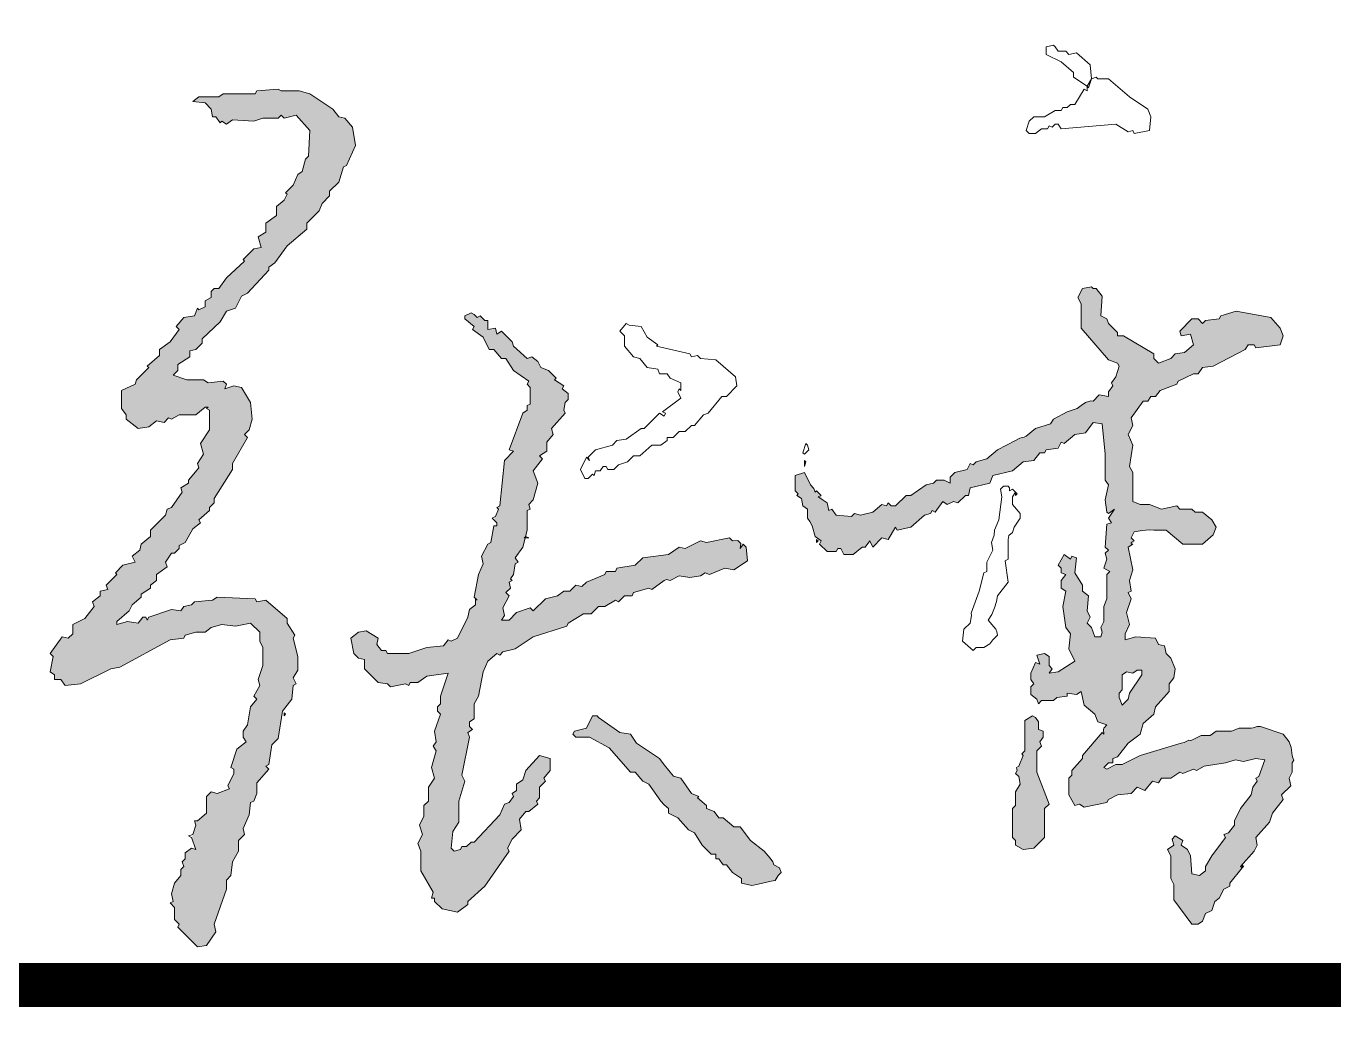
# Model space of a CAD drawing. Extents: x 27938 to 725830, y -209821 to 1628073.
# Drawn here: x 300717 to 301238, y 801156 to 801555 of the extents above; entities that cross this region are included whole.
import ezdxf
from ezdxf.xclip import XClip

# ---------------------------------------------------------------- set-up
doc = ezdxf.new("R2010")
doc.units = 0
doc.header["$LTSCALE"] = 1000
doc.header["$MEASUREMENT"] = 0
doc.header["$XCLIPFRAME"] = 0
doc.linetypes.add('DOTE', pattern=[2.42, 2, -0.2, 0.02, -0.2])
doc.layers.add('DOTE', color=19, linetype='DOTE', lineweight=9)
doc.layers.add('签名', color=7, linetype='Continuous', lineweight=18)
doc.layers.add('图框', color=140, linetype='Continuous')

# ---------------------------------------------------------------- blocks, each defined once
blk = doc.blocks.new('A$C74D73064')
at = {"layer": 'DOTE', "color": 5}
blk.add_line((54880.04, 93136.92), (54880.04, 8148.88), dxfattribs=at)
blk = doc.blocks.new('A$C4D993397')
at = {"layer": '签名'}
h = blk.add_hatch(color=2, dxfattribs=at)
h.dxf.hatch_style = 1
h.paths.add_polyline_path([(40560.49, -25262.57), (40565.93, -25261.96), (40566.54, -25260.75), (40570.77, -25259.54), (40574.4, -25259.54), (40576.82, -25257.73), (40581.05, -25256.52), (40586.5, -25257.12), (40592.54, -25255.91), (40596.17, -25259.54), (40596.17, -25263.17), (40597.38, -25265.59), (40597.38, -25272.85), (40595.57, -25278.29), (40596.17, -25280.71), (40593.75, -25284.95), (40594.96, -25286.15), (40592.54, -25289.18), (40591.33, -25296.44), (40589.52, -25298.86), (40589.52, -25301.27), (40590.73, -25303.09), (40587.1, -25306.11), (40584.68, -25313.37), (40585.89, -25313.98), (40585.89, -25315.79), (40583.47, -25320.63), (40584.08, -25321.84), (40579.24, -25323.65), (40576.82, -25323.05), (40575, -25324.86), (40575, -25331.51), (40570.43, -25335.33), (40570.77, -25336.35), (40569.06, -25341.48), (40570.77, -25346.03), (40568.96, -25345.43), (40566.54, -25347.24), (40566.54, -25349.66), (40565.33, -25350.87), (40565.93, -25352.68), (40564.72, -25353.89), (40564.72, -25356.31), (40562.3, -25359.34), (40561.09, -25363.57), (40561.7, -25366.59), (40560.49, -25367.2), (40562.3, -25369.01), (40562.3, -25373.85), (40564.12, -25375.67), (40563.51, -25376.87), (40571.38, -25384.74), (40575, -25384.13), (40578.63, -25378.69), (40578.03, -25375.67), (40582.87, -25361.75), (40582.87, -25358.13), (40584.68, -25356.31), (40585.29, -25350.87), (40587.71, -25346.63), (40587.71, -25342.4), (40590.12, -25339.98), (40589.52, -25337.56), (40591.94, -25332.12), (40592.54, -25327.28), (40593.75, -25326.68), (40594.96, -25323.65), (40594.96, -25319.42), (40599.8, -25313.98), (40598.59, -25312.77), (40599.8, -25312.16), (40601.01, -25304.3), (40603.43, -25301.88), (40605.24, -25290.99), (40608.87, -25286.15), (40609.48, -25280.71), (40610.69, -25280.11), (40609.48, -25277.69), (40611.29, -25274.66), (40611.29, -25269.22), (40609.48, -25261.96), (40610.08, -25260.75), (40607.06, -25255.91), (40607.06, -25254.1), (40598.59, -25246.84), (40594.96, -25247.45), (40594.36, -25246.24), (40579.24, -25245.63), (40577.42, -25246.84), (40570.17, -25247.45), (40568.96, -25248.66), (40565.93, -25249.26), (40564.72, -25251.08), (40561.09, -25250.47), (40552.02, -25253.5), (40551.42, -25254.71), (40550.81, -25253.5), (40549.6, -25253.5), (40547.79, -25255.91), (40543.55, -25255.31), (40539.32, -25256.52), (40539.32, -25255.31), (40544.16, -25251.08), (40545.37, -25248.66), (40549, -25245.63), (40549, -25244.42), (40552.63, -25242), (40552.63, -25240.79), (40555.05, -25238.98), (40555.05, -25236.56), (40559.28, -25233.54), (40558.67, -25231.72), (40561.09, -25228.09), (40562.3, -25228.09), (40564.12, -25226.28), (40564.12, -25225.07), (40566.54, -25223.86), (40569.56, -25218.42), (40572.59, -25216), (40571.98, -25214.79), (40576.21, -25211.16), (40576.21, -25209.95), (40578.03, -25208.14), (40578.03, -25206.32), (40585.29, -25194.83), (40585.29, -25192.41), (40591.33, -25182.13), (40590.12, -25180.92), (40591.94, -25179.11), (40593.15, -25174.87), (40592.54, -25168.22), (40588.91, -25162.17), (40585.89, -25161.57), (40582.26, -25162.78), (40582.87, -25160.96), (40581.66, -25159.75), (40575.61, -25160.36), (40573.79, -25159.15), (40567.14, -25159.15), (40561.7, -25157.33), (40563.51, -25155.52), (40563.51, -25153.1), (40568.35, -25150.07), (40568.35, -25147.66), (40570.77, -25147.05), (40573.19, -25144.63), (40573.19, -25142.82), (40580.45, -25136.16), (40582.87, -25131.93), (40586.5, -25130.72), (40588.91, -25125.88), (40591.33, -25124.67), (40599.8, -25115.6), (40599.8, -25114.39), (40602.22, -25112.58), (40607.06, -25105.92), (40614.92, -25099.27), (40614.92, -25096.85), (40619.76, -25092.01), (40620.97, -25088.99), (40623.99, -25085.97), (40623.99, -25084.15), (40627.62, -25080.52), (40629.44, -25074.47), (40630.65, -25073.87), (40634.27, -25066.01), (40633.07, -25058.75), (40630.04, -25055.12), (40627.62, -25054.52), (40625.2, -25051.49), (40616.13, -25045.44), (40611.9, -25044.23), (40604.64, -25044.23), (40603.43, -25043.63), (40594.96, -25044.23), (40594.36, -25045.44), (40581.66, -25045.44), (40579.84, -25046.65), (40571.98, -25046.65), (40569.56, -25048.47), (40574.4, -25049.07), (40576.82, -25051.49), (40577.42, -25054.52), (40578.63, -25054.52), (40580.45, -25056.94), (40581.05, -25056.33), (40582.87, -25057.54), (40585.29, -25055.73), (40593.75, -25056.33), (40597.38, -25055.12), (40603.43, -25055.12), (40604.64, -25053.91), (40605.85, -25055.12), (40610.69, -25053.91), (40616.13, -25059.96), (40615.53, -25070.24), (40614.32, -25071.45), (40613.11, -25076.29), (40611.29, -25077.5), (40609.48, -25081.73), (40606.45, -25084.76), (40607.06, -25085.36), (40605.85, -25087.78), (40602.83, -25090.2), (40602.83, -25093.83), (40598.59, -25096.85), (40598.59, -25100.48), (40595.57, -25102.3), (40596.78, -25106.53), (40593.75, -25107.13), (40589.52, -25111.37), (40590.12, -25111.97), (40582.87, -25118.63), (40579.84, -25122.86), (40578.03, -25122.86), (40576.82, -25124.07), (40576.82, -25126.49), (40574.4, -25127.7), (40574.4, -25130.12), (40570.92, -25131.86), (40570.17, -25133.75), (40565.93, -25134.35), (40562.91, -25137.98), (40564.12, -25139.19), (40560.49, -25144.03), (40556.26, -25147.05), (40556.26, -25149.47), (40551.42, -25153.7), (40552.02, -25154.31), (40547.18, -25159.15), (40546.58, -25160.96), (40541.14, -25163.38), (40541.14, -25170.64), (40542.95, -25173.06), (40542.95, -25174.87), (40547.79, -25178.5), (40552.02, -25177.9), (40555.05, -25175.48), (40558.07, -25176.08), (40559.88, -25174.27), (40561.09, -25174.87), (40564.12, -25173.06), (40570.77, -25173.06), (40574.4, -25170.03), (40575.61, -25170.03), (40575, -25170.64), (40576.21, -25171.24), (40576.21, -25179.11), (40572.59, -25184.55), (40573.79, -25188.78), (40571.38, -25192.41), (40571.98, -25194.23), (40567.75, -25199.06), (40567.75, -25200.27), (40564.72, -25202.09), (40565.33, -25203.9), (40561.09, -25209.95), (40559.28, -25210.55), (40558.67, -25212.97), (40552.63, -25219.02), (40552.63, -25221.44), (40549, -25224.47), (40548.39, -25226.88), (40545.37, -25229.3), (40546.58, -25231.72), (40541.74, -25232.93), (40538.72, -25235.96), (40539.32, -25236.56), (40535.09, -25240.79), (40535.69, -25242.61), (40532.67, -25243.21), (40532.67, -25245.03), (40529.64, -25247.45), (40530.25, -25249.26), (40526.62, -25254.1), (40521.78, -25256.52), (40521.78, -25260.15), (40519.97, -25261.96), (40517.55, -25261.36), (40512.71, -25268.01), (40513.92, -25269.22), (40512.71, -25275.27), (40514.52, -25276.48), (40514.52, -25278.29), (40516.94, -25278.29), (40518.76, -25280.71), (40524.81, -25280.11), (40536.9, -25274.06), (40540.53, -25273.45)])
h = blk.add_hatch(color=2, dxfattribs=at)
h.dxf.hatch_style = 1
h.paths.add_polyline_path([(40950.82, -25165.8), (40952.63, -25165.8), (40954.45, -25163.38), (40961.1, -25160.96), (40961.7, -25159.75), (40967.75, -25156.73), (40969.57, -25156.73), (40971.38, -25154.31), (40975.61, -25153.7), (40988.31, -25147.05), (40989.52, -25145.24), (40991.94, -25145.24), (40992.55, -25146.45), (41002.22, -25145.24), (41003.43, -25141.61), (41002.22, -25138.58), (40998.6, -25134.35), (40984.69, -25131.93), (40978.64, -25133.75), (40978.03, -25134.95), (40972.59, -25135.56), (40971.38, -25136.77), (40969.57, -25134.95), (40967.15, -25134.95), (40962.31, -25139.79), (40962.91, -25141.61), (40966.54, -25141), (40967.75, -25145.24), (40964.12, -25148.26), (40960.49, -25148.87), (40958.68, -25150.68), (40953.84, -25152.49), (40952.03, -25150.68), (40952.03, -25148.87), (40939.93, -25141.61), (40937.51, -25141.61), (40937.51, -25140.4), (40933.88, -25136.77), (40933.28, -25134.95), (40930.86, -25133.75), (40931.46, -25125.88), (40929.04, -25122.86), (40927.83, -25122.86), (40927.23, -25122.25), (40923.6, -25122.86), (40921.79, -25126.49), (40923, -25128.91), (40923, -25138.58), (40933.88, -25151.28), (40937.51, -25152.49), (40938.12, -25153.7), (40936.91, -25157.94), (40935.09, -25160.36), (40935.7, -25161.57), (40933.88, -25163.99), (40933.88, -25165.8), (40930.25, -25165.19), (40927.83, -25167.61), (40926.85, -25167.54), (40924.81, -25168.22), (40923, -25169.43), (40921.41, -25170.53), (40917.55, -25171.85), (40912.11, -25174.87), (40910.9, -25176.69), (40904.85, -25178.5), (40901.22, -25181.52), (40900.34, -25181.92), (40898.7, -25182.39), (40896.99, -25183.34), (40889.73, -25186.97), (40885.5, -25190.6), (40881.26, -25191.81), (40880.05, -25193.02), (40878.85, -25192.41), (40877.64, -25194.83), (40872.8, -25196.04), (40870.98, -25197.85), (40870.98, -25200.27), (40868.56, -25199.06), (40865.54, -25199.06), (40864.33, -25200.27), (40861.31, -25200.88), (40855.26, -25205.11), (40853.44, -25205.11), (40849.21, -25209.35), (40847.4, -25209.35), (40846.19, -25208.14), (40845.58, -25209.35), (40843.77, -25208.74), (40840.14, -25211.76), (40835.3, -25212.97), (40832.88, -25212.37), (40831.67, -25213.58), (40825.62, -25212.97), (40823.81, -25210.55), (40822.6, -25211.16), (40821.99, -25208.14), (40819.8, -25206.2), (40819.57, -25205.11), (40817.76, -25203.3), (40817.16, -25203.9), (40816.64, -25202.35), (40815.34, -25200.88), (40812.92, -25196.04), (40809.29, -25197.25), (40809.29, -25203.3), (40810.5, -25204.51), (40809.9, -25205.11), (40811.71, -25206.32), (40812.32, -25209.35), (40814.13, -25210.55), (40814.13, -25214.18), (40815.22, -25215.8), (40815.95, -25217.21), (40817.16, -25221.44), (40819.57, -25223.26), (40818.97, -25224.47), (40821.99, -25227.49), (40825.62, -25227.49), (40826.23, -25226.28), (40827.44, -25226.28), (40828.65, -25228.7), (40832.28, -25228.7), (40835.9, -25225.67), (40837.11, -25225.67), (40838.93, -25223.26), (40840.14, -25225.67), (40843.77, -25222.05), (40846.19, -25222.65), (40849.21, -25217.81), (40849.81, -25219.02), (40855.26, -25217.81), (40860.7, -25212.97), (40863.12, -25212.37), (40863.73, -25211.16), (40864.93, -25211.76), (40867.96, -25207.53), (40869.77, -25208.74), (40872.19, -25207.53), (40874.01, -25208.14), (40877.03, -25205.11), (40878.24, -25205.11), (40878.85, -25202.09), (40886.71, -25200.27), (40887.92, -25197.25), (40895.78, -25195.43), (40900.01, -25191.81), (40904.25, -25191.2), (40906.67, -25188.18), (40908.48, -25188.18), (40909.09, -25186.97), (40913.92, -25186.36), (40915.13, -25183.94), (40916.34, -25184.55), (40920.58, -25180.92), (40924.81, -25180.31), (40927.83, -25176.08), (40931.46, -25176.69), (40932.67, -25188.78), (40932.67, -25199.06), (40933.88, -25200.88), (40932.67, -25206.93), (40933.28, -25211.76), (40933.88, -25212.37), (40936.3, -25210.55), (40933.88, -25214.18), (40935.09, -25216), (40933.28, -25216.6), (40932.67, -25225.67), (40933.88, -25226.88), (40932.67, -25228.09), (40933.28, -25230.51), (40932.07, -25234.14), (40934.49, -25235.35), (40933.28, -25236.56), (40933.28, -25246.24), (40932.07, -25249.26), (40932.07, -25255.31), (40930.86, -25257.73), (40931.46, -25259.54), (40930.86, -25261.36), (40928.44, -25261.36), (40927.23, -25257.73), (40925.41, -25255.91), (40926.62, -25253.5), (40925.41, -25251.08), (40926.02, -25245.03), (40923.6, -25243.21), (40923.6, -25240.79), (40920.58, -25235.96), (40921.18, -25229.91), (40919.37, -25229.3), (40918.76, -25230.51), (40916.34, -25228.7), (40913.92, -25232.93), (40915.13, -25234.14), (40915.13, -25235.96), (40916.95, -25236.56), (40915.13, -25238.98), (40915.13, -25242), (40916.95, -25243.21), (40915.74, -25249.26), (40916.95, -25257.73), (40918.76, -25260.15), (40918.16, -25266.2), (40920.58, -25271.03), (40913.92, -25275.27), (40910.29, -25275.87), (40911.5, -25274.06), (40910.29, -25272.85), (40910.29, -25269.22), (40908.48, -25268.01), (40905.46, -25268.62), (40906.67, -25272.24), (40904.85, -25271.64), (40903.04, -25275.87), (40903.04, -25278.29), (40904.25, -25280.11), (40903.04, -25281.32), (40903.04, -25284.34), (40905.46, -25286.15), (40906.06, -25287.97), (40907.27, -25286.76), (40912.11, -25286.76), (40913.32, -25285.55), (40917.55, -25284.95), (40917.55, -25283.74), (40921.18, -25284.34), (40923, -25283.13), (40924.21, -25288.57), (40928.44, -25292.2), (40929.65, -25295.23), (40933.28, -25296.44), (40932.07, -25297.65), (40931.94, -25298.3), (40931.4, -25299.53), (40931.46, -25299.46), (40932.07, -25300.07), (40931.4, -25299.53), (40923.6, -25308.53), (40923.6, -25309.74), (40919.37, -25314.58), (40919.37, -25316.39), (40918.16, -25317.6), (40918.16, -25324.26), (40920.58, -25328.49), (40922.39, -25327.89), (40924.21, -25329.1), (40933.28, -25327.28), (40933.88, -25326.07), (40937.51, -25324.26), (40942.95, -25323.65), (40945.37, -25321.23), (40948.4, -25322.44), (40951.42, -25318.81), (40953.84, -25319.42), (40955.05, -25317.6), (40958.68, -25317.6), (40962.31, -25315.19), (40963.52, -25315.79), (40967.75, -25313.98), (40968.96, -25314.58), (40971.98, -25312.77), (40979.85, -25311.64), (40979.85, -25311.56), (40979.92, -25311.63), (40980.45, -25311.56), (40984.45, -25310.29), (40987.71, -25310.95), (40992.55, -25309.74), (40996.18, -25310.35), (40993.76, -25317), (40992.55, -25317.6), (40993.15, -25318.81), (40991.34, -25321.23), (40990.73, -25324.26), (40986.5, -25329.7), (40984.08, -25334.54), (40984.08, -25336.35), (40981.66, -25339.38), (40979.85, -25339.98), (40980.45, -25341.19), (40975.01, -25348.45), (40972.59, -25352.68), (40972.59, -25354.5), (40970.17, -25356.31), (40967.15, -25355.71), (40966.54, -25348.45), (40965.33, -25346.03), (40962.91, -25344.22), (40963.52, -25342.4), (40960.49, -25340.59), (40959.28, -25341.8), (40959.89, -25344.22), (40957.47, -25346.03), (40958.68, -25348.45), (40958.68, -25357.52), (40959.89, -25359.94), (40959.89, -25365.99), (40967.15, -25375.67), (40969.57, -25375.67), (40971.38, -25374.46), (40972.59, -25371.43), (40975.01, -25370.22), (40976.22, -25366.59), (40978.03, -25365.38), (40979.85, -25361.75), (40982.27, -25360.55), (40982.27, -25359.34), (40987.1, -25353.29), (40986.5, -25352.68), (40991.94, -25346.63), (40993.15, -25344.22), (40992.55, -25341.19), (40997.99, -25335.14), (40999.2, -25331.51), (41003.43, -25326.07), (41002.83, -25324.26), (41006.46, -25320.63), (41005.85, -25317.6), (41007.06, -25315.19), (41007.06, -25311.56), (41007.66, -25310.4), (41007.25, -25309.47), (41007.06, -25308.53), (41006.68, -25305.45), (41005.85, -25303.09), (41003.43, -25300.07), (40994.36, -25297.04), (40993.15, -25297.04), (40991.52, -25297.63), (40990.73, -25297.65), (40985.89, -25297.65), (40982.87, -25298.86), (40976.82, -25298.86), (40974.4, -25300.67), (40970.77, -25300.67), (40967.15, -25302.48), (40966.71, -25302.6), (40965.94, -25302.48), (40964.06, -25303.46), (40962.91, -25303.69), (40946.58, -25308.53), (40939.33, -25312.16), (40936.91, -25312.16), (40933.28, -25313.98), (40932.07, -25313.37), (40933.88, -25311.56), (40935.7, -25311.56), (40935.7, -25309.74), (40937.51, -25309.14), (40941.74, -25303.69), (40946.58, -25300.07), (40947.79, -25295.83), (40952.03, -25292.2), (40952.63, -25289.18), (40958.07, -25283.13), (40958.07, -25280.11), (40959.89, -25277.69), (40960.49, -25274.06), (40958.68, -25269.83), (40956.86, -25268.01), (40956.26, -25264.99), (40953.84, -25264.38), (40952.63, -25261.96), (40944.77, -25261.36), (40940.53, -25262.57), (40940.53, -25260.15), (40942.35, -25256.52), (40941.14, -25251.68), (40942.95, -25246.24), (40941.74, -25243.82), (40942.95, -25243.21), (40942.35, -25238.98), (40943.56, -25234.75), (40941.74, -25225.67), (40943.56, -25224.47), (40944.16, -25223.26), (40942.95, -25222.05), (40944.16, -25219.63), (40947.33, -25219.05), (40950.26, -25218.82), (40952.03, -25219.02), (40956.86, -25219.02), (40963.52, -25224.47), (40971.38, -25224.47), (40975.61, -25220.84), (40976.82, -25217.81), (40975.01, -25214.79), (40971.38, -25211.76), (40968.36, -25211.76), (40967.15, -25210.55), (40962.31, -25210.55), (40961.1, -25209.35), (40955.05, -25210.55), (40950.21, -25208.74), (40946.58, -25208.74), (40943.56, -25207.53), (40943.56, -25196.04), (40942.35, -25193.62), (40943.56, -25185.15), (40941.74, -25180.92), (40943.56, -25177.29), (40942.95, -25174.27), (40947.79, -25167.61), (40949.61, -25167.61)])
h.paths.add_polyline_path([(40947.19, -25274.66), (40947.19, -25276.48), (40942.35, -25283.74), (40941.74, -25286.15), (40939.33, -25288.57), (40938.12, -25285.55), (40938.12, -25283.74), (40939.33, -25282.53), (40939.33, -25276.48), (40941.14, -25275.27), (40943.56, -25275.87), (40945.37, -25274.66)], flags=16)
h = blk.add_hatch(color=2, dxfattribs=at)
h.dxf.hatch_style = 1
h.paths.add_polyline_path([(40674.8, -25261.96), (40672.38, -25263.17), (40671.17, -25262.57), (40669.35, -25264.99), (40662.7, -25265.59), (40655.44, -25268.01), (40646.98, -25268.01), (40646.37, -25266.8), (40644.56, -25266.8), (40642.74, -25264.38), (40643.35, -25261.96), (40638.51, -25258.94), (40635.48, -25259.54), (40632.46, -25261.96), (40633.67, -25268.01), (40635.48, -25269.83), (40637.9, -25270.43), (40637.9, -25274.06), (40643.35, -25279.5), (40646.98, -25280.11), (40648.19, -25281.32), (40654.23, -25280.11), (40655.44, -25280.71), (40656.05, -25279.5), (40659.07, -25279.5), (40662.7, -25277.08), (40671.17, -25275.87), (40668.14, -25284.95), (40668.14, -25287.97), (40666.93, -25289.18), (40666.93, -25290.99), (40668.14, -25292.2), (40665.72, -25298.86), (40666.33, -25303.09), (40665.12, -25304.9), (40666.33, -25306.72), (40664.51, -25313.37), (40665.72, -25317.6), (40663.31, -25321.23), (40663.31, -25326.68), (40661.49, -25328.49), (40661.49, -25332.72), (40659.68, -25336.35), (40660.89, -25339.98), (40659.07, -25343.61), (40660.28, -25346.63), (40660.28, -25354.5), (40665.12, -25362.96), (40664.51, -25365.38), (40665.72, -25365.38), (40665.72, -25366.59), (40668.75, -25369.62), (40674.8, -25370.83), (40679.03, -25367.8), (40679.03, -25366.59), (40685.68, -25360.55), (40695.36, -25346.63), (40694.75, -25345.43), (40696.57, -25341.8), (40700.2, -25338.17), (40699.59, -25333.93), (40702.01, -25330.91), (40703.22, -25330.91), (40706.85, -25327.89), (40706.25, -25326.68), (40707.46, -25325.47), (40707.46, -25321.23), (40709.87, -25318.81), (40709.27, -25317.6), (40711.69, -25314.58), (40711.69, -25309.74), (40707.46, -25308.53), (40702.01, -25314.58), (40700.8, -25318.21), (40698.38, -25320.02), (40698.38, -25322.44), (40696.57, -25323.65), (40697.17, -25324.86), (40695.36, -25327.28), (40693.55, -25327.89), (40691.73, -25332.12), (40681.45, -25343.01), (40680.24, -25343.01), (40678.43, -25344.82), (40676.61, -25344.82), (40676.01, -25346.03), (40673.59, -25346.63), (40672.38, -25345.43), (40672.98, -25338.77), (40675.4, -25335.14), (40675.4, -25326.68), (40677.82, -25318.81), (40676.61, -25316.39), (40679.63, -25301.27), (40679.03, -25299.46), (40680.84, -25298.25), (40679.63, -25297.04), (40679.63, -25295.23), (40681.45, -25294.02), (40681.45, -25287.97), (40683.26, -25284.95), (40685.08, -25275.27), (40686.89, -25271.03), (40690.52, -25268.01), (40691.73, -25268.62), (40692.94, -25267.41), (40697.78, -25266.2), (40705.04, -25261.36), (40718.34, -25257.12), (40718.95, -25255.91), (40724.99, -25252.29), (40728.02, -25252.29), (40731.04, -25249.26), (40733.46, -25249.26), (40737.7, -25246.84), (40738.91, -25247.45), (40741.32, -25245.03), (40744.35, -25245.03), (40744.95, -25243.82), (40751, -25242), (40752.21, -25242.61), (40757.7, -25238.5), (40759.47, -25238.98), (40763.1, -25237.17), (40767.33, -25237.77), (40771.56, -25237.17), (40773.38, -25235.96), (40775.19, -25236.56), (40781.24, -25234.14), (40784.87, -25234.75), (40790.31, -25231.12), (40789.71, -25225.67), (40788.5, -25224.47), (40787.29, -25226.28), (40787.58, -25224.26), (40786.37, -25223.05), (40784.27, -25223.26), (40783.06, -25222.05), (40773.98, -25223.86), (40771.56, -25223.26), (40765.52, -25226.28), (40763.1, -25225.67), (40758.86, -25228.7), (40748.58, -25229.91), (40745.56, -25232.93), (40738.3, -25234.14), (40737.7, -25235.35), (40734.07, -25235.35), (40733.46, -25236.56), (40726.2, -25239.59), (40724.39, -25241.4), (40721.97, -25240.79), (40719.55, -25243.21), (40717.13, -25243.21), (40714.71, -25245.03), (40709.87, -25246.24), (40705.04, -25251.08), (40703.83, -25249.87), (40698.38, -25251.68), (40695.36, -25254.71), (40692.34, -25254.71), (40693.55, -25252.89), (40692.94, -25249.87), (40695.36, -25245.03), (40694.15, -25243.82), (40695.96, -25242), (40695.36, -25239.59), (40696.57, -25238.98), (40695.96, -25238.38), (40697.17, -25236.56), (40697.78, -25232.33), (40698.99, -25231.72), (40697.78, -25229.91), (40700.8, -25225.67), (40701.79, -25222.05), (40701.41, -25222.05), (40701.94, -25221.52), (40702.62, -25219.02), (40702.62, -25211.16), (40703.83, -25210.55), (40703.22, -25208.74), (40705.04, -25206.93), (40706.85, -25200.27), (40705.04, -25195.43), (40708.67, -25190.6), (40707.46, -25189.39), (40710.48, -25187.57), (40710.48, -25183.94), (40712.9, -25180.92), (40712.29, -25178.5), (40717.74, -25172.45), (40717.13, -25171.24), (40717.74, -25168.22), (40718.95, -25167.01), (40718.95, -25164.59), (40716.53, -25162.78), (40717.13, -25161.57), (40713.5, -25159.15), (40714.11, -25158.54), (40711.08, -25155.52), (40708.06, -25154.31), (40706.85, -25151.89), (40704.43, -25150.07), (40702.62, -25150.68), (40697.17, -25145.84), (40696.57, -25144.03), (40692.34, -25139.79), (40690.52, -25141), (40689.92, -25138.58), (40686.89, -25139.19), (40686.89, -25135.56), (40685.68, -25135.56), (40683.87, -25133.75), (40682.66, -25134.35), (40681.45, -25133.14), (40680.24, -25132.54), (40677.82, -25133.75), (40677.82, -25134.95), (40681.45, -25137.98), (40680.84, -25139.19), (40685.08, -25142.21), (40687.5, -25147.05), (40689.31, -25147.05), (40692.34, -25150.68), (40694.15, -25150.68), (40697.17, -25155.52), (40703.22, -25159.75), (40702.62, -25160.96), (40703.83, -25162.17), (40703.83, -25168.82), (40702.62, -25169.43), (40702.62, -25171.24), (40700.8, -25172.45), (40695.36, -25186.97), (40697.17, -25187.57), (40693.55, -25191.2), (40691.73, -25209.35), (40690.52, -25209.95), (40691.13, -25210.55), (40689.4, -25214.87), (40690.52, -25216), (40690.52, -25217.21), (40689.31, -25217.21), (40688.1, -25223.86), (40686.89, -25224.47), (40684.47, -25229.3), (40685.08, -25232.33), (40683.26, -25236.56), (40681.45, -25245.63), (40682.05, -25246.24), (40682.05, -25248.66), (40679.63, -25250.47), (40679.03, -25253.5)])
h = blk.add_hatch(color=2, dxfattribs=at)
h.dxf.hatch_style = 1
h.paths.add_polyline_path([(40769.15, -25339.38), (40772.17, -25344.22), (40775.8, -25347.84), (40777.61, -25347.84), (40777.61, -25349.66), (40778.82, -25349.66), (40780.64, -25352.08), (40781.85, -25352.08), (40784.27, -25355.1), (40787.89, -25357.52), (40787.89, -25359.34), (40792.03, -25360.23), (40794.58, -25359.77), (40799.73, -25358.55), (40801.31, -25358.24), (40802.41, -25356.31), (40803.62, -25355.1), (40803.01, -25353.29), (40800.75, -25352.02), (40800.37, -25350.84), (40799.29, -25349.37), (40796.97, -25346.63), (40791.52, -25342.4), (40787.29, -25336.96), (40784.87, -25336.96), (40780.64, -25333.33), (40778.82, -25333.33), (40777.01, -25330.91), (40773.98, -25329.7), (40773.98, -25328.49), (40770.35, -25325.47), (40770.96, -25324.86), (40767.94, -25323.65), (40763.7, -25317.6), (40760.82, -25316.78), (40759.47, -25315.19), (40756.7, -25311.78), (40755.23, -25309.74), (40746.16, -25303.69), (40743.74, -25300.07), (40739.51, -25299.46), (40730.2, -25292.81), (40728.62, -25292.81), (40726.2, -25297.65), (40721.37, -25298.86), (40720.76, -25300.07), (40721.97, -25301.27), (40727.41, -25301.27), (40735.28, -25305.51), (40743.74, -25315.19), (40745.56, -25315.19), (40748.58, -25318.81), (40751, -25320.02), (40755.84, -25326.68), (40757.1, -25328.22), (40758.86, -25329.7), (40758.86, -25331.51), (40762.49, -25333.33), (40766.73, -25338.17)])
h = blk.add_hatch(color=2, dxfattribs=at)
h.dxf.hatch_style = 1
h.paths.add_polyline_path([(40896.99, -25328.49), (40895.78, -25329.7), (40895.78, -25341.19), (40896.99, -25342.4), (40896.99, -25344.22), (40900.01, -25346.03), (40904.25, -25345.43), (40908.48, -25341.19), (40908.48, -25329.7), (40910.29, -25327.89), (40905.46, -25315.19), (40905.46, -25306.72), (40907.27, -25304.9), (40906.67, -25303.09), (40907.88, -25301.27), (40907.88, -25298.86), (40906.06, -25298.25), (40906.06, -25295.23), (40904.85, -25293.41), (40903.64, -25292.81), (40900.62, -25294.62), (40900.62, -25306.72), (40899.41, -25307.93), (40900.01, -25308.53), (40897.53, -25314.33), (40897.59, -25314.58), (40896.99, -25315.79), (40898.2, -25317), (40898.8, -25320.02), (40896.99, -25323.05)])
at = {"layer": '图框', "const_width": 17.5}
blk.add_lwpolyline([(38052.47, -25399.83), (41552.47, -25399.83)], dxfattribs=at)
at = {"layer": '签名', "color": 2, "elevation": 4852497.23}
for points in [[(40912.71, -25026.7), (40912.11, -25026.09), (40909.09, -25026.7), (40909.09, -25029.72), (40915.13, -25032.74), (40919.97, -25036.98), (40919.97, -25038.79), (40925.41, -25042.42), (40927.23, -25039.4), (40926.62, -25033.95), (40921.18, -25029.11), (40918.16, -25029.72), (40916.95, -25028.51), (40913.92, -25028.51), (40912.71, -25026.7)], [(40929.65, -25039.4), (40929.04, -25038.79), (40927.23, -25039.4), (40926.02, -25043.03), (40925.41, -25042.42), (40925.41, -25044.23), (40924.21, -25043.63), (40920.58, -25049.68), (40918.76, -25049.68), (40917.55, -25050.89), (40915.74, -25050.89), (40915.13, -25052.1), (40912.71, -25052.1), (40908.48, -25054.52), (40904.25, -25054.52), (40902.43, -25056.33), (40901.22, -25059.96), (40902.43, -25061.17), (40904.85, -25061.17), (40907.27, -25059.35), (40909.69, -25059.35), (40910.29, -25058.15), (40911.5, -25058.75), (40912.71, -25057.54), (40913.92, -25057.54), (40915.13, -25059.35), (40936.91, -25057.54), (40941.74, -25060.56), (40943.56, -25059.96), (40944.16, -25061.17), (40950.21, -25059.96), (40950.82, -25054.52), (40949.61, -25051.49), (40942.35, -25046.65), (40933.88, -25039.4), (40929.65, -25039.4)], [(40604.64, -25044.23), (40603.43, -25043.63), (40594.96, -25044.23), (40594.36, -25045.44), (40581.66, -25045.44), (40579.84, -25046.65), (40571.98, -25046.65), (40569.56, -25048.47), (40574.4, -25049.07), (40576.82, -25051.49), (40577.42, -25054.52), (40578.63, -25054.52), (40580.45, -25056.94), (40581.05, -25056.33), (40582.87, -25057.54), (40585.29, -25055.73), (40593.75, -25056.33), (40597.38, -25055.12), (40603.43, -25055.12), (40604.64, -25053.91), (40605.85, -25055.12), (40610.69, -25053.91), (40616.13, -25059.96), (40615.53, -25070.24), (40614.32, -25071.45), (40613.11, -25076.29), (40611.29, -25077.5), (40609.48, -25081.73), (40606.45, -25084.76), (40607.06, -25085.36), (40605.85, -25087.78), (40602.83, -25090.2), (40602.83, -25093.83), (40598.59, -25096.85), (40598.59, -25100.48), (40595.57, -25102.3), (40596.78, -25106.53), (40593.75, -25107.13), (40589.52, -25111.37), (40590.12, -25111.97), (40582.87, -25118.63), (40579.84, -25122.86), (40578.03, -25122.86), (40576.82, -25124.07), (40576.82, -25126.49), (40574.4, -25127.7), (40574.4, -25130.12), (40571.98, -25131.33), (40571.38, -25130.72), (40570.17, -25133.75), (40565.93, -25134.35), (40562.91, -25137.98), (40564.12, -25139.19), (40560.49, -25144.03), (40556.26, -25147.05), (40556.26, -25149.47), (40551.42, -25153.7), (40552.02, -25154.31), (40547.18, -25159.15), (40546.58, -25160.96), (40541.14, -25163.38), (40541.14, -25170.64), (40542.95, -25173.06), (40542.95, -25174.87), (40547.79, -25178.5), (40552.02, -25177.9), (40555.05, -25175.48), (40558.07, -25176.08), (40559.88, -25174.27), (40561.09, -25174.87), (40564.12, -25173.06), (40570.77, -25173.06), (40574.4, -25170.03), (40575.61, -25170.03), (40575, -25170.64), (40576.21, -25171.24), (40576.21, -25179.11), (40572.59, -25184.55), (40573.79, -25188.78), (40571.38, -25192.41), (40571.98, -25194.23), (40567.75, -25199.06), (40567.75, -25200.27), (40564.72, -25202.09), (40565.33, -25203.9), (40561.09, -25209.95), (40559.28, -25210.55), (40558.67, -25212.97), (40552.63, -25219.02), (40552.63, -25221.44), (40549, -25224.47), (40548.39, -25226.88), (40545.37, -25229.3), (40546.58, -25231.72), (40541.74, -25232.93), (40538.72, -25235.96), (40539.32, -25236.56), (40535.09, -25240.79), (40535.69, -25242.61), (40532.67, -25243.21), (40532.67, -25245.03), (40529.64, -25247.45), (40530.25, -25249.26), (40526.62, -25254.1), (40521.78, -25256.52), (40521.78, -25260.15), (40519.97, -25261.96), (40517.55, -25261.36), (40512.71, -25268.01), (40513.92, -25269.22), (40512.71, -25275.27), (40514.52, -25276.48), (40514.52, -25278.29), (40516.94, -25278.29), (40518.76, -25280.71), (40524.81, -25280.11), (40536.9, -25274.06), (40540.53, -25273.45), (40560.49, -25262.57), (40565.93, -25261.96), (40566.54, -25260.75), (40570.77, -25259.54), (40574.4, -25259.54), (40576.82, -25257.73), (40581.05, -25256.52), (40586.5, -25257.12), (40592.54, -25255.91), (40596.17, -25259.54), (40596.17, -25263.17), (40597.38, -25265.59), (40597.38, -25272.85), (40595.57, -25278.29), (40596.17, -25280.71), (40593.75, -25284.95), (40594.96, -25286.15), (40592.54, -25289.18), (40591.33, -25296.44), (40589.52, -25298.86), (40589.52, -25301.27), (40590.73, -25303.09), (40587.1, -25306.11), (40584.68, -25313.37), (40585.89, -25313.98), (40585.89, -25315.79), (40583.47, -25320.63), (40584.08, -25321.84), (40579.24, -25323.65), (40576.82, -25323.05), (40575, -25324.86), (40575, -25331.51), (40571.38, -25334.54), (40570.17, -25334.54), (40570.77, -25336.35), (40569.56, -25339.98), (40567.75, -25340.59), (40568.96, -25341.19), (40570.77, -25346.03), (40568.96, -25345.43), (40566.54, -25347.24), (40566.54, -25349.66), (40565.33, -25350.87), (40565.93, -25352.68), (40564.72, -25353.89), (40564.72, -25356.31), (40562.3, -25359.34), (40561.09, -25363.57), (40561.7, -25366.59), (40560.49, -25367.2), (40562.3, -25369.01), (40562.3, -25373.85), (40564.12, -25375.67), (40563.51, -25376.87), (40571.38, -25384.74), (40575, -25384.13), (40578.63, -25378.69), (40578.03, -25375.67), (40582.87, -25361.75), (40582.87, -25358.13), (40584.68, -25356.31), (40585.29, -25350.87), (40587.71, -25346.63), (40587.71, -25342.4), (40590.12, -25339.98), (40589.52, -25337.56), (40591.94, -25332.12), (40592.54, -25327.28), (40593.75, -25326.68), (40594.96, -25323.65), (40594.96, -25319.42), (40599.8, -25313.98), (40598.59, -25312.77), (40599.8, -25312.16), (40601.01, -25304.3), (40603.43, -25301.88), (40605.24, -25290.99), (40608.87, -25286.15), (40609.48, -25280.71), (40610.69, -25280.11), (40609.48, -25277.69), (40611.29, -25274.66), (40611.29, -25269.22), (40609.48, -25261.96), (40610.08, -25260.75), (40607.06, -25255.91), (40607.06, -25254.1), (40598.59, -25246.84), (40594.96, -25247.45), (40594.36, -25246.24), (40579.24, -25245.63), (40577.42, -25246.84), (40570.17, -25247.45), (40568.96, -25248.66), (40565.93, -25249.26), (40564.72, -25251.08), (40561.09, -25250.47), (40552.02, -25253.5), (40551.42, -25254.71), (40550.81, -25253.5), (40549.6, -25253.5), (40547.79, -25255.91), (40543.55, -25255.31), (40539.32, -25256.52), (40539.32, -25255.31), (40544.16, -25251.08), (40545.37, -25248.66), (40549, -25245.63), (40549, -25244.42), (40552.63, -25242), (40552.63, -25240.79), (40555.05, -25238.98), (40555.05, -25236.56), (40559.28, -25233.54), (40558.67, -25231.72), (40561.09, -25228.09), (40562.3, -25228.09), (40564.12, -25226.28), (40564.12, -25225.07), (40566.54, -25223.86), (40569.56, -25218.42), (40572.59, -25216), (40571.98, -25214.79), (40576.21, -25211.16), (40576.21, -25209.95), (40578.03, -25208.14), (40578.03, -25206.32), (40585.29, -25194.83), (40585.29, -25192.41), (40591.33, -25182.13), (40590.12, -25180.92), (40591.94, -25179.11), (40593.15, -25174.87), (40592.54, -25168.22), (40588.91, -25162.17), (40585.89, -25161.57), (40582.26, -25162.78), (40582.87, -25160.96), (40581.66, -25159.75), (40575.61, -25160.36), (40573.79, -25159.15), (40567.14, -25159.15), (40561.7, -25157.33), (40563.51, -25155.52), (40563.51, -25153.1), (40568.35, -25150.07), (40568.35, -25147.66), (40570.77, -25147.05), (40573.19, -25144.63), (40573.19, -25142.82), (40580.45, -25136.16), (40582.87, -25131.93), (40586.5, -25130.72), (40588.91, -25125.88), (40591.33, -25124.67), (40599.8, -25115.6), (40599.8, -25114.39), (40602.22, -25112.58), (40607.06, -25105.92), (40614.92, -25099.27), (40614.92, -25096.85), (40619.76, -25092.01), (40620.97, -25088.99), (40623.99, -25085.97), (40623.99, -25084.15), (40627.62, -25080.52), (40629.44, -25074.47), (40630.65, -25073.87), (40634.27, -25066.01), (40633.07, -25058.75), (40630.04, -25055.12), (40627.62, -25054.52), (40625.2, -25051.49), (40616.13, -25045.44), (40611.9, -25044.23), (40604.64, -25044.23)], [(40927.83, -25122.86), (40927.23, -25122.25), (40923.6, -25122.86), (40921.79, -25126.49), (40923, -25128.91), (40923, -25138.58), (40933.88, -25151.28), (40937.51, -25152.49), (40938.12, -25153.7), (40936.91, -25157.94), (40935.09, -25160.36), (40935.7, -25161.57), (40933.88, -25163.99), (40933.88, -25165.8), (40930.25, -25165.19), (40927.83, -25167.61), (40926.85, -25167.54), (40924.81, -25168.22), (40923, -25169.43), (40921.41, -25170.53), (40917.55, -25171.85), (40912.11, -25174.87), (40910.9, -25176.69), (40904.85, -25178.5), (40901.22, -25181.52), (40900.34, -25181.92), (40898.7, -25182.39), (40896.99, -25183.34), (40889.73, -25186.97), (40885.5, -25190.6), (40881.26, -25191.81), (40880.05, -25193.02), (40878.85, -25192.41), (40877.64, -25194.83), (40872.8, -25196.04), (40870.98, -25197.85), (40870.98, -25200.27), (40868.56, -25199.06), (40865.54, -25199.06), (40864.33, -25200.27), (40861.31, -25200.88), (40855.26, -25205.11), (40853.44, -25205.11), (40849.21, -25209.35), (40847.4, -25209.35), (40846.19, -25208.14), (40845.58, -25209.35), (40843.77, -25208.74), (40840.14, -25211.76), (40835.3, -25212.97), (40832.88, -25212.37), (40831.67, -25213.58), (40825.62, -25212.97), (40823.81, -25210.55), (40822.6, -25211.16), (40821.99, -25208.14), (40818.37, -25205.72), (40819.57, -25205.11), (40817.76, -25203.3), (40817.16, -25203.9), (40816.64, -25202.35), (40815.34, -25200.88), (40812.92, -25196.04), (40809.29, -25197.25), (40809.29, -25203.3), (40810.5, -25204.51), (40809.9, -25205.11), (40811.71, -25206.32), (40812.32, -25209.35), (40814.13, -25210.55), (40814.13, -25214.18), (40815.1, -25215.58), (40815.95, -25217.21), (40817.16, -25221.44), (40819.57, -25223.26), (40818.97, -25224.47), (40821.99, -25227.49), (40825.62, -25227.49), (40826.23, -25226.28), (40827.44, -25226.28), (40828.65, -25228.7), (40832.28, -25228.7), (40835.9, -25225.67), (40837.11, -25225.67), (40838.93, -25223.26), (40840.14, -25225.67), (40843.77, -25222.05), (40846.19, -25222.65), (40849.21, -25217.81), (40849.81, -25219.02), (40855.26, -25217.81), (40860.7, -25212.97), (40863.12, -25212.37), (40863.73, -25211.16), (40864.93, -25211.76), (40867.96, -25207.53), (40869.77, -25208.74), (40872.19, -25207.53), (40874.01, -25208.14), (40877.03, -25205.11), (40878.24, -25205.11), (40878.85, -25202.09), (40886.71, -25200.27), (40887.92, -25197.25), (40895.78, -25195.43), (40900.01, -25191.81), (40904.25, -25191.2), (40906.67, -25188.18), (40908.48, -25188.18), (40909.09, -25186.97), (40913.92, -25186.36), (40915.13, -25183.94), (40916.34, -25184.55), (40920.58, -25180.92), (40924.81, -25180.31), (40927.83, -25176.08), (40931.46, -25176.69), (40932.67, -25188.78), (40932.67, -25199.06), (40933.88, -25200.88), (40932.67, -25206.93), (40933.28, -25211.76), (40933.88, -25212.37), (40936.3, -25210.55), (40933.88, -25214.18), (40935.09, -25216), (40933.28, -25216.6), (40932.67, -25225.67), (40933.88, -25226.88), (40932.67, -25228.09), (40933.28, -25230.51), (40932.07, -25234.14), (40934.49, -25235.35), (40933.28, -25236.56), (40933.28, -25246.24), (40932.07, -25249.26), (40932.07, -25255.31), (40930.86, -25257.73), (40931.46, -25259.54), (40930.86, -25261.36), (40928.44, -25261.36), (40927.23, -25257.73), (40925.41, -25255.91), (40926.62, -25253.5), (40925.41, -25251.08), (40926.02, -25245.03), (40923.6, -25243.21), (40923.6, -25240.79), (40920.58, -25235.96), (40921.18, -25229.91), (40919.37, -25229.3), (40918.76, -25230.51), (40916.34, -25228.7), (40913.92, -25232.93), (40915.13, -25234.14), (40915.13, -25235.96), (40916.95, -25236.56), (40915.13, -25238.98), (40915.13, -25242), (40916.95, -25243.21), (40915.74, -25249.26), (40916.95, -25257.73), (40918.76, -25260.15), (40918.16, -25266.2), (40920.58, -25271.03), (40913.92, -25275.27), (40910.29, -25275.87), (40911.5, -25274.06), (40910.29, -25272.85), (40910.29, -25269.22), (40908.48, -25268.01), (40905.46, -25268.62), (40906.67, -25272.24), (40904.85, -25271.64), (40903.04, -25275.87), (40903.04, -25278.29), (40904.25, -25280.11), (40903.04, -25281.32), (40903.04, -25284.34), (40905.46, -25286.15), (40906.06, -25287.97), (40907.27, -25286.76), (40912.11, -25286.76), (40913.32, -25285.55), (40917.55, -25284.95), (40917.55, -25283.74), (40921.18, -25284.34), (40923, -25283.13), (40924.21, -25288.57), (40928.44, -25292.2), (40929.65, -25295.23), (40933.28, -25296.44), (40932.07, -25297.65), (40931.94, -25298.3), (40932.07, -25300.07), (40931.46, -25299.46), (40923.6, -25308.53), (40923.6, -25309.74), (40919.37, -25314.58), (40919.37, -25316.39), (40918.16, -25317.6), (40918.16, -25324.26), (40920.58, -25328.49), (40922.39, -25327.89), (40924.21, -25329.1), (40933.28, -25327.28), (40933.88, -25326.07), (40937.51, -25324.26), (40942.95, -25323.65), (40945.37, -25321.23), (40948.4, -25322.44), (40951.42, -25318.81), (40953.84, -25319.42), (40955.05, -25317.6), (40958.68, -25317.6), (40962.31, -25315.19), (40963.52, -25315.79), (40967.75, -25313.98), (40968.96, -25314.58), (40971.98, -25312.77), (40980.45, -25311.56), (40984.45, -25310.29), (40987.71, -25310.95), (40992.55, -25309.74), (40996.18, -25310.35), (40993.76, -25317), (40992.55, -25317.6), (40993.15, -25318.81), (40991.34, -25321.23), (40990.73, -25324.26), (40986.5, -25329.7), (40984.08, -25334.54), (40984.08, -25336.35), (40981.66, -25339.38), (40979.85, -25339.98), (40980.45, -25341.19), (40975.01, -25348.45), (40972.59, -25352.68), (40972.59, -25354.5), (40970.17, -25356.31), (40967.15, -25355.71), (40966.54, -25348.45), (40965.33, -25346.03), (40962.91, -25344.22), (40963.52, -25342.4), (40960.49, -25340.59), (40959.28, -25341.8), (40959.89, -25344.22), (40957.47, -25346.03), (40958.68, -25348.45), (40958.68, -25357.52), (40959.89, -25359.94), (40959.89, -25365.99), (40967.15, -25375.67), (40969.57, -25375.67), (40971.38, -25374.46), (40972.59, -25371.43), (40975.01, -25370.22), (40976.22, -25366.59), (40978.03, -25365.38), (40979.85, -25361.75), (40982.27, -25360.55), (40982.27, -25359.34), (40987.1, -25353.29), (40986.5, -25352.68), (40991.94, -25346.63), (40993.15, -25344.22), (40992.55, -25341.19), (40997.99, -25335.14), (40999.2, -25331.51), (41003.43, -25326.07), (41002.83, -25324.26), (41006.46, -25320.63), (41005.85, -25317.6), (41007.06, -25315.19), (41007.06, -25311.56), (41007.66, -25310.4), (41007.25, -25309.47), (41007.06, -25308.53), (41006.68, -25305.45), (41005.85, -25303.09), (41003.43, -25300.07), (40994.36, -25297.04), (40993.15, -25297.04), (40991.52, -25297.63), (40990.73, -25297.65), (40985.89, -25297.65), (40982.87, -25298.86), (40976.82, -25298.86), (40974.4, -25300.67), (40970.77, -25300.67), (40967.15, -25302.48), (40966.71, -25302.6), (40965.94, -25302.48), (40964.06, -25303.46), (40962.91, -25303.69), (40946.58, -25308.53), (40939.33, -25312.16), (40936.91, -25312.16), (40933.28, -25313.98), (40932.07, -25313.37), (40933.88, -25311.56), (40935.7, -25311.56), (40935.7, -25309.74), (40937.51, -25309.14), (40941.74, -25303.69), (40946.58, -25300.07), (40947.79, -25295.83), (40952.03, -25292.2), (40952.63, -25289.18), (40958.07, -25283.13), (40958.07, -25280.11), (40959.89, -25277.69), (40960.49, -25274.06), (40958.68, -25269.83), (40956.86, -25268.01), (40956.26, -25264.99), (40953.84, -25264.38), (40952.63, -25261.96), (40944.77, -25261.36), (40940.53, -25262.57), (40940.53, -25260.15), (40942.35, -25256.52), (40941.14, -25251.68), (40942.95, -25246.24), (40941.74, -25243.82), (40942.95, -25243.21), (40942.35, -25238.98), (40943.56, -25234.75), (40941.74, -25225.67), (40943.56, -25224.47), (40943.06, -25224.8), (40942.93, -25223.84), (40942.93, -25223.84), (40944.16, -25223.26), (40942.95, -25222.05), (40944.16, -25219.63), (40947.33, -25219.05), (40950.26, -25218.82), (40952.03, -25219.02), (40956.86, -25219.02), (40963.52, -25224.47), (40971.38, -25224.47), (40975.61, -25220.84), (40976.82, -25217.81), (40975.01, -25214.79), (40971.38, -25211.76), (40968.36, -25211.76), (40967.15, -25210.55), (40962.31, -25210.55), (40961.1, -25209.35), (40955.05, -25210.55), (40950.21, -25208.74), (40946.58, -25208.74), (40943.56, -25207.53), (40943.56, -25196.04), (40942.35, -25193.62), (40943.56, -25185.15), (40941.74, -25180.92), (40943.56, -25177.29), (40942.95, -25174.27), (40947.79, -25167.61), (40949.61, -25167.61), (40950.82, -25165.8), (40952.63, -25165.8), (40954.45, -25163.38), (40961.1, -25160.96), (40961.7, -25159.75), (40967.75, -25156.73), (40969.57, -25156.73), (40971.38, -25154.31), (40975.61, -25153.7), (40988.31, -25147.05), (40989.52, -25145.24), (40991.94, -25145.24), (40992.55, -25146.45), (41002.22, -25145.24), (41003.43, -25141.61), (41002.22, -25138.58), (40998.6, -25134.35), (40984.69, -25131.93), (40978.64, -25133.75), (40978.03, -25134.95), (40972.59, -25135.56), (40971.38, -25136.77), (40969.57, -25134.95), (40967.15, -25134.95), (40962.31, -25139.79), (40962.91, -25141.61), (40966.54, -25141), (40967.75, -25145.24), (40964.12, -25148.26), (40960.49, -25148.87), (40958.68, -25150.68), (40953.84, -25152.49), (40952.03, -25150.68), (40952.03, -25148.87), (40939.93, -25141.61), (40937.51, -25141.61), (40937.51, -25140.4), (40933.88, -25136.77), (40933.28, -25134.95), (40930.86, -25133.75), (40931.46, -25125.88), (40929.04, -25122.86), (40927.83, -25122.86)], [(40681.45, -25133.14), (40680.24, -25132.54), (40677.82, -25133.75), (40677.82, -25134.95), (40681.45, -25137.98), (40680.84, -25139.19), (40685.08, -25142.21), (40687.5, -25147.05), (40689.31, -25147.05), (40692.34, -25150.68), (40694.15, -25150.68), (40697.17, -25155.52), (40703.22, -25159.75), (40702.62, -25160.96), (40703.83, -25162.17), (40703.83, -25168.82), (40702.62, -25169.43), (40702.62, -25171.24), (40700.8, -25172.45), (40695.36, -25186.97), (40697.17, -25187.57), (40693.55, -25191.2), (40691.73, -25209.35), (40690.52, -25209.95), (40691.13, -25210.55), (40689.92, -25213.58), (40688.71, -25214.18), (40690.52, -25216), (40690.52, -25217.21), (40689.31, -25217.21), (40688.1, -25223.86), (40686.89, -25224.47), (40684.47, -25229.3), (40685.08, -25232.33), (40683.26, -25236.56), (40681.45, -25245.63), (40682.66, -25246.84), (40682.66, -25246.84), (40682.05, -25246.24), (40682.05, -25248.66), (40679.63, -25250.47), (40679.03, -25253.5), (40674.8, -25261.96), (40672.38, -25263.17), (40671.17, -25262.57), (40669.35, -25264.99), (40662.7, -25265.59), (40655.44, -25268.01), (40646.98, -25268.01), (40646.37, -25266.8), (40644.56, -25266.8), (40642.74, -25264.38), (40643.35, -25261.96), (40638.51, -25258.94), (40635.48, -25259.54), (40632.46, -25261.96), (40633.67, -25268.01), (40635.48, -25269.83), (40637.9, -25270.43), (40637.9, -25274.06), (40643.35, -25279.5), (40646.98, -25280.11), (40648.19, -25281.32), (40654.23, -25280.11), (40655.44, -25280.71), (40656.05, -25279.5), (40659.07, -25279.5), (40662.7, -25277.08), (40671.17, -25275.87), (40668.14, -25284.95), (40668.14, -25287.97), (40666.93, -25289.18), (40666.93, -25290.99), (40668.14, -25292.2), (40665.72, -25298.86), (40666.33, -25303.09), (40665.12, -25304.9), (40666.33, -25306.72), (40664.51, -25313.37), (40665.72, -25317.6), (40663.31, -25321.23), (40663.31, -25326.68), (40661.49, -25328.49), (40661.49, -25332.72), (40659.68, -25336.35), (40660.89, -25339.98), (40659.07, -25343.61), (40660.28, -25346.63), (40660.28, -25354.5), (40665.12, -25362.96), (40664.51, -25365.38), (40665.72, -25365.38), (40665.72, -25366.59), (40668.75, -25369.62), (40674.8, -25370.83), (40679.03, -25367.8), (40679.03, -25366.59), (40685.68, -25360.55), (40695.36, -25346.63), (40694.75, -25345.43), (40696.57, -25341.8), (40700.2, -25338.17), (40699.59, -25333.93), (40702.01, -25330.91), (40703.22, -25330.91), (40706.85, -25327.89), (40706.25, -25326.68), (40707.46, -25325.47), (40707.46, -25321.23), (40709.87, -25318.81), (40709.27, -25317.6), (40711.69, -25314.58), (40711.69, -25309.74), (40707.46, -25308.53), (40702.01, -25314.58), (40700.8, -25318.21), (40698.38, -25320.02), (40698.38, -25322.44), (40696.57, -25323.65), (40697.17, -25324.86), (40695.36, -25327.28), (40693.55, -25327.89), (40691.73, -25332.12), (40681.45, -25343.01), (40680.24, -25343.01), (40678.43, -25344.82), (40676.61, -25344.82), (40676.01, -25346.03), (40673.59, -25346.63), (40672.38, -25345.43), (40672.98, -25338.77), (40675.4, -25335.14), (40675.4, -25326.68), (40677.82, -25318.81), (40676.61, -25316.39), (40679.63, -25301.27), (40679.03, -25299.46), (40680.84, -25298.25), (40679.63, -25297.04), (40679.63, -25295.23), (40681.45, -25294.02), (40681.45, -25287.97), (40683.26, -25284.95), (40685.08, -25275.27), (40686.89, -25271.03), (40690.52, -25268.01), (40691.73, -25268.62), (40692.94, -25267.41), (40697.78, -25266.2), (40705.04, -25261.36), (40718.34, -25257.12), (40718.95, -25255.91), (40724.99, -25252.29), (40728.02, -25252.29), (40731.04, -25249.26), (40733.46, -25249.26), (40737.7, -25246.84), (40738.91, -25247.45), (40741.32, -25245.03), (40744.35, -25245.03), (40744.95, -25243.82), (40751, -25242), (40752.21, -25242.61), (40757.05, -25238.98), (40757.98, -25238.57), (40759.47, -25238.98), (40763.1, -25237.17), (40767.33, -25237.77), (40771.56, -25237.17), (40773.38, -25235.96), (40775.19, -25236.56), (40781.24, -25234.14), (40784.87, -25234.75), (40790.31, -25231.12), (40789.71, -25225.67), (40788.5, -25224.47), (40787.29, -25226.28), (40787.58, -25224.26), (40786.37, -25223.05), (40784.27, -25223.26), (40783.06, -25222.05), (40773.98, -25223.86), (40771.56, -25223.26), (40765.52, -25226.28), (40763.1, -25225.67), (40758.86, -25228.7), (40748.58, -25229.91), (40745.56, -25232.93), (40738.3, -25234.14), (40737.7, -25235.35), (40734.07, -25235.35), (40733.46, -25236.56), (40726.2, -25239.59), (40724.39, -25241.4), (40721.97, -25240.79), (40719.55, -25243.21), (40717.13, -25243.21), (40714.71, -25245.03), (40709.87, -25246.24), (40705.04, -25251.08), (40703.83, -25249.87), (40698.38, -25251.68), (40695.36, -25254.71), (40692.34, -25254.71), (40693.55, -25252.89), (40692.94, -25249.87), (40695.36, -25245.03), (40694.15, -25243.82), (40695.96, -25242), (40695.36, -25239.59), (40696.57, -25238.98), (40695.96, -25238.38), (40697.17, -25236.56), (40697.78, -25232.33), (40698.99, -25231.72), (40697.78, -25229.91), (40700.8, -25225.67), (40702.62, -25219.02), (40702.62, -25211.16), (40703.83, -25210.55), (40703.22, -25208.74), (40705.04, -25206.93), (40706.85, -25200.27), (40705.04, -25195.43), (40708.67, -25190.6), (40707.46, -25189.39), (40710.48, -25187.57), (40710.48, -25183.94), (40712.9, -25180.92), (40712.29, -25178.5), (40717.74, -25172.45), (40717.13, -25171.24), (40717.74, -25168.22), (40718.95, -25167.01), (40718.95, -25164.59), (40716.53, -25162.78), (40717.13, -25161.57), (40713.5, -25159.15), (40714.11, -25158.54), (40711.08, -25155.52), (40708.06, -25154.31), (40706.85, -25151.89), (40704.43, -25150.07), (40702.62, -25150.68), (40697.17, -25145.84), (40696.57, -25144.03), (40692.34, -25139.79), (40690.52, -25141), (40689.92, -25138.58), (40686.89, -25139.19), (40686.89, -25135.56), (40685.68, -25135.56), (40683.87, -25133.75), (40682.66, -25134.35), (40681.45, -25133.14)], [(40743.14, -25137.37), (40741.93, -25136.77), (40739.51, -25139.79), (40741.32, -25141.61), (40741.32, -25145.84), (40744.95, -25150.07), (40747.37, -25150.68), (40750.4, -25154.31), (40754.63, -25154.91), (40755.23, -25156.73), (40758.26, -25156.73), (40759.47, -25158.54), (40763.7, -25160.36), (40763.7, -25163.38), (40763.1, -25162.78), (40762.49, -25163.99), (40763.7, -25166.4), (40756.44, -25171.85), (40757.65, -25172.45), (40757.05, -25173.66), (40755.23, -25172.45), (40749.19, -25178.5), (40747.98, -25178.5), (40741.93, -25182.73), (40738.3, -25183.34), (40736.49, -25185.15), (40729.83, -25186.97), (40726.81, -25189.99), (40727.41, -25191.2), (40726.2, -25189.99), (40723.79, -25194.83), (40725.6, -25198.46), (40726.81, -25198.46), (40728.62, -25196.64), (40729.23, -25197.25), (40729.83, -25195.43), (40731.65, -25195.43), (40732.86, -25193.62), (40734.07, -25193.62), (40734.67, -25194.83), (40737.09, -25194.83), (40738.91, -25193.02), (40742.53, -25191.81), (40744.95, -25189.39), (40747.37, -25189.39), (40752.21, -25185.15), (40755.84, -25185.15), (40758.26, -25183.34), (40758.26, -25182.13), (40760.68, -25182.13), (40763.1, -25179.71), (40765.52, -25179.71), (40767.94, -25177.29), (40769.15, -25177.29), (40772.77, -25173.06), (40774.59, -25172.45), (40780.03, -25165.8), (40781.85, -25165.8), (40786.08, -25161.57), (40785.47, -25157.94), (40777.61, -25151.28), (40771.56, -25150.68), (40770.35, -25149.47), (40767.94, -25150.07), (40767.33, -25148.87), (40754.03, -25145.84), (40754.63, -25145.24), (40750.4, -25142.21), (40747.98, -25137.98), (40743.14, -25137.37)], [(40814.13, -25185.15), (40813.53, -25184.55), (40812.32, -25188.18), (40812.92, -25188.78), (40814.74, -25186.97), (40814.13, -25185.15)], [(40813.53, -25191.81), (40812.92, -25191.2), (40812.92, -25193.62), (40813.53, -25191.81)], [(40894.57, -25202.09), (40893.97, -25201.48), (40892.15, -25201.48), (40890.94, -25202.69), (40891.55, -25205.72), (40890.34, -25214.79), (40888.52, -25219.02), (40888.43, -25221), (40887.31, -25223.86), (40887.92, -25226.88), (40885.5, -25231.72), (40885.5, -25235.35), (40884.29, -25235.96), (40882.47, -25243.21), (40879.26, -25251.91), (40879.26, -25251.91), (40879.45, -25252.89), (40878.85, -25255.91), (40876.43, -25258.33), (40875.82, -25263.17), (40880.05, -25266.8), (40881.26, -25265.59), (40884.29, -25265.59), (40886.65, -25264.13), (40887.92, -25262.57), (40889.73, -25260.75), (40889.49, -25259.41), (40889.13, -25258.33), (40886.1, -25254.71), (40887.47, -25252.46), (40888.52, -25249.87), (40889.42, -25247.36), (40889.73, -25245.03), (40893.97, -25239.59), (40892.76, -25231.12), (40893.97, -25230.51), (40893.97, -25222.65), (40894.31, -25221.13), (40895.79, -25219.86), (40896.38, -25217.81), (40898.8, -25214.18), (40898.8, -25212.37), (40895.78, -25208.74), (40895.78, -25205.72), (40896.99, -25203.9), (40895.78, -25202.69), (40894.57, -25203.3), (40894.57, -25202.09)], [(40897.59, -25204.51), (40896.99, -25203.9), (40896.99, -25205.11), (40897.59, -25204.51)], [(40703.22, -25222.05), (40702.01, -25221.44), (40701.41, -25222.05), (40703.22, -25222.05)], [(40818.37, -25223.26), (40817.76, -25222.65), (40817.76, -25223.86), (40818.37, -25223.26)], [(40945.37, -25274.66), (40947.19, -25274.66), (40947.19, -25276.48), (40942.35, -25283.74), (40941.74, -25286.15), (40939.33, -25288.57), (40938.12, -25285.55), (40938.12, -25283.74), (40939.33, -25282.53), (40939.33, -25276.48), (40941.14, -25275.27), (40943.56, -25275.87), (40945.37, -25274.66)], [(40606.45, -25292.2), (40605.85, -25291.6), (40605.85, -25292.81), (40606.45, -25292.2)], [(40731.04, -25293.41), (40730.44, -25292.81), (40728.62, -25292.81), (40726.2, -25297.65), (40721.37, -25298.86), (40720.76, -25300.07), (40721.97, -25301.27), (40727.41, -25301.27), (40735.28, -25305.51), (40743.74, -25315.19), (40745.56, -25315.19), (40748.58, -25318.81), (40751, -25320.02), (40755.84, -25326.68), (40757.1, -25328.22), (40758.86, -25329.7), (40758.86, -25331.51), (40762.49, -25333.33), (40766.73, -25338.17), (40769.15, -25339.38), (40772.17, -25344.22), (40775.8, -25347.84), (40777.61, -25347.84), (40777.61, -25349.66), (40778.82, -25349.66), (40780.64, -25352.08), (40781.85, -25352.08), (40784.27, -25355.1), (40787.89, -25357.52), (40787.89, -25359.34), (40792.03, -25360.23), (40794.58, -25359.77), (40799.73, -25358.55), (40801.31, -25358.24), (40802.41, -25356.31), (40802.41, -25356.31), (40803.62, -25355.1), (40803.01, -25353.29), (40800.75, -25352.02), (40800.37, -25350.84), (40799.29, -25349.37), (40796.97, -25346.63), (40791.52, -25342.4), (40787.29, -25336.96), (40784.87, -25336.96), (40780.64, -25333.33), (40778.82, -25333.33), (40777.01, -25330.91), (40773.98, -25329.7), (40773.98, -25328.49), (40770.35, -25325.47), (40770.96, -25324.86), (40767.94, -25323.65), (40763.7, -25317.6), (40760.82, -25316.78), (40759.47, -25315.19), (40756.7, -25311.78), (40755.23, -25309.74), (40746.16, -25303.69), (40743.74, -25300.07), (40739.51, -25299.46), (40731.04, -25293.41)], [(40904.85, -25293.41), (40903.64, -25292.81), (40900.62, -25294.62), (40900.62, -25306.72), (40899.41, -25307.93), (40900.01, -25308.53), (40898.2, -25312.77), (40897.29, -25313.37), (40897.59, -25314.58), (40896.99, -25315.79), (40898.2, -25317), (40898.8, -25320.02), (40896.99, -25323.05), (40896.99, -25328.49), (40895.78, -25329.7), (40895.78, -25341.19), (40896.99, -25342.4), (40896.99, -25344.22), (40900.01, -25346.03), (40904.25, -25345.43), (40908.48, -25341.19), (40908.48, -25329.7), (40910.29, -25327.89), (40905.46, -25315.19), (40905.46, -25306.72), (40907.27, -25304.9), (40906.67, -25303.09), (40907.88, -25301.27), (40907.88, -25298.86), (40906.06, -25298.25), (40906.06, -25295.23), (40904.85, -25293.41)], [(40987.71, -25352.68), (40987.1, -25352.08), (40987.1, -25353.29), (40987.71, -25352.68)]]:
    blk.add_lwpolyline(points, dxfattribs=at)

msp = doc.modelspace()

# ---------------------------------------------------------------- block references
msp.add_blockref('A$C4D993397', (260214.11, 826573.7))
ref = msp.add_blockref('A$C74D73064', (246201.42, 728067.19))
XClip(ref).set_block_clipping_path([(23915.1558944168, 10062.7136952124), (82715.155894421, 29062.7137029403)])

doc.saveas('drawing.dxf')
